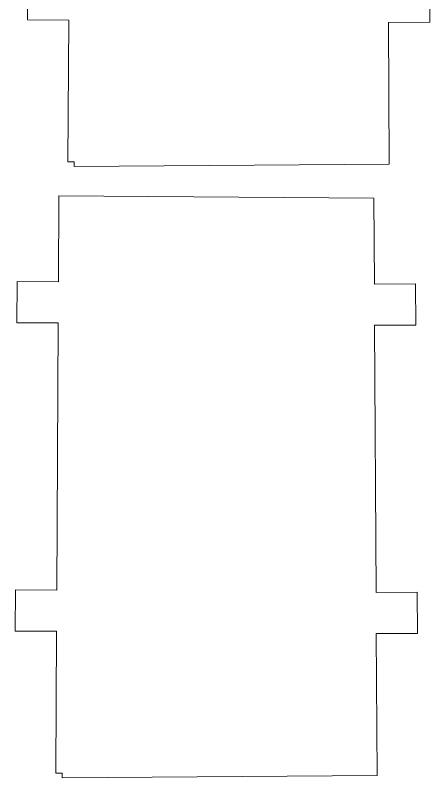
# Model space of a CAD drawing. Header units: centimetres. Extents: x -13.7 to 13.7, y -19.1 to 19.1.
# Drawn here: x 10.71 to 13.72, y 9.51 to 15.05 of the extents above; entities that cross this region are included whole.
import ezdxf

# ---------------------------------------------------------------- set-up
doc = ezdxf.new("R2010")
doc.units = ezdxf.units.CM
doc.header["$MEASUREMENT"] = 0
doc.layers.add('layer 1', color=7, linetype='Continuous')

msp = doc.modelspace()

# ---------------------------------------------------------------- linework, layer by layer
at = {"layer": 'layer 1', "color": 1, "lineweight": 9}
for points in [[(11.11354, 18.18563), (11.11354, 18.18563), (11.11005, 17.56076), (11.11005, 17.56076), (11.11005, 17.56076), (11.11005, 17.56076), (10.81004, 17.56246), (10.81004, 17.56246), (10.81004, 17.56246), (10.81004, 17.56246), (10.80842, 17.26246), (10.80842, 17.26246), (10.80842, 17.26246), (10.80842, 17.26246), (11.10834, 17.26084), (11.10834, 17.26084), (11.10834, 17.26084), (11.10834, 17.26084), (11.09759, 15.31747), (11.09759, 15.31747), (11.09759, 15.31747), (11.09759, 15.31747), (10.79769, 15.31918), (10.79769, 15.31918), (10.79769, 15.31918), (10.79769, 15.31918), (10.79598, 15.01918), (10.79598, 15.01918), (10.79598, 15.01918), (10.79598, 15.01918), (11.09597, 15.01755), (11.09597, 15.01755), (11.09597, 15.01755), (11.09597, 15.01755), (11.0902, 13.98651), (11.0902, 13.98651), (11.0902, 13.98651), (11.0902, 13.98651), (11.13656, 13.98625), (11.13656, 13.98625), (11.13656, 13.98625), (11.13656, 13.98625), (11.13656, 13.95232), (11.13656, 13.95232), (11.13656, 13.95232), (11.13656, 13.95232), (13.42632, 13.96943), (13.42632, 13.96943), (13.42632, 13.96943), (13.42632, 13.96943), (13.4207, 15.00047), (13.4207, 15.00047), (13.4207, 15.00047), (13.4207, 15.00047), (13.72061, 15.0021), (13.72061, 15.0021), (13.72061, 15.0021), (13.72061, 15.0021), (13.71899, 15.30208), (13.71899, 15.30208), (13.71899, 15.30208), (13.71899, 15.30208), (13.41899, 15.30037), (13.41899, 15.30037), (13.41899, 15.30037), (13.41899, 15.30037), (13.40826, 17.24376), (13.40826, 17.24376), (13.40826, 17.24376), (13.40826, 17.24376), (13.70816, 17.24538), (13.70816, 17.24538), (13.70816, 17.24538), (13.70816, 17.24538), (13.70653, 17.54537), (13.70653, 17.54537), (13.70653, 17.54537), (13.70653, 17.54537), (13.40655, 17.54366), (13.40655, 17.54366), (13.40655, 17.54366), (13.40655, 17.54366), (13.40314, 18.16853), (13.40314, 18.16853), (13.40314, 18.16853), (13.40314, 18.16853), (11.11354, 18.18563), (11.11354, 18.18563)], [(11.02477, 13.74022), (11.02477, 13.74022), (11.02127, 13.11534), (11.02127, 13.11534), (11.02127, 13.11534), (11.02127, 13.11534), (10.72129, 13.11705), (10.72129, 13.11705), (10.72129, 13.11705), (10.72129, 13.11705), (10.71966, 12.81699), (10.71966, 12.81699), (10.71966, 12.81699), (10.71966, 12.81699), (11.01956, 12.81536), (11.01956, 12.81536), (11.01956, 12.81536), (11.01956, 12.81536), (11.00882, 10.87197), (11.00882, 10.87197), (11.00882, 10.87197), (11.00882, 10.87197), (10.70892, 10.87368), (10.70892, 10.87368), (10.70892, 10.87368), (10.70892, 10.87368), (10.70721, 10.57367), (10.70721, 10.57367), (10.70721, 10.57367), (10.70721, 10.57367), (11.00719, 10.57205), (11.00719, 10.57205), (11.00719, 10.57205), (11.00719, 10.57205), (11.00142, 9.541), (11.00142, 9.541), (11.00142, 9.541), (11.00142, 9.541), (11.04779, 9.54086), (11.04779, 9.54086), (11.04779, 9.54086), (11.04779, 9.54086), (11.04779, 9.50684), (11.04779, 9.50684), (11.04779, 9.50684), (11.04779, 9.50684), (13.33755, 9.52401), (13.33755, 9.52401), (13.33755, 9.52401), (13.33755, 9.52401), (13.33194, 10.55505), (13.33194, 10.55505), (13.33194, 10.55505), (13.33194, 10.55505), (13.63184, 10.55668), (13.63184, 10.55668), (13.63184, 10.55668), (13.63184, 10.55668), (13.63021, 10.85666), (13.63021, 10.85666), (13.63021, 10.85666), (13.63021, 10.85666), (13.33023, 10.85495), (13.33023, 10.85495), (13.33023, 10.85495), (13.33023, 10.85495), (13.31949, 12.79835), (13.31949, 12.79835), (13.31949, 12.79835), (13.31949, 12.79835), (13.61938, 12.79997), (13.61938, 12.79997), (13.61938, 12.79997), (13.61938, 12.79997), (13.61776, 13.09989), (13.61776, 13.09989), (13.61776, 13.09989), (13.61776, 13.09989), (13.31778, 13.09826), (13.31778, 13.09826), (13.31778, 13.09826), (13.31778, 13.09826), (13.31436, 13.72314), (13.31436, 13.72314), (13.31436, 13.72314), (13.31436, 13.72314), (11.02477, 13.74022), (11.02477, 13.74022)]]:
    msp.add_open_spline(points, degree=3, knots=[0, 0, 0, 0, 0.0434783, 0.0434783, 0.0434783, 0.0434783, 0.0869565, 0.0869565, 0.0869565, 0.0869565, 0.1304348, 0.1304348, 0.1304348, 0.1304348, 0.173913, 0.173913, 0.173913, 0.173913, 0.2173913, 0.2173913, 0.2173913, 0.2173913, 0.2608696, 0.2608696, 0.2608696, 0.2608696, 0.3043478, 0.3043478, 0.3043478, 0.3043478, 0.3478261, 0.3478261, 0.3478261, 0.3478261, 0.3913043, 0.3913043, 0.3913043, 0.3913043, 0.4347826, 0.4347826, 0.4347826, 0.4347826, 0.4782609, 0.4782609, 0.4782609, 0.4782609, 0.5217391, 0.5217391, 0.5217391, 0.5217391, 0.5652174, 0.5652174, 0.5652174, 0.5652174, 0.6086957, 0.6086957, 0.6086957, 0.6086957, 0.6521739, 0.6521739, 0.6521739, 0.6521739, 0.6956522, 0.6956522, 0.6956522, 0.6956522, 0.7391304, 0.7391304, 0.7391304, 0.7391304, 0.7826087, 0.7826087, 0.7826087, 0.7826087, 0.826087, 0.826087, 0.826087, 0.826087, 0.8695652, 0.8695652, 0.8695652, 0.8695652, 0.9130435, 0.9130435, 0.9130435, 0.9130435, 1, 1, 1, 1], dxfattribs=at)

doc.saveas('drawing.dxf')
